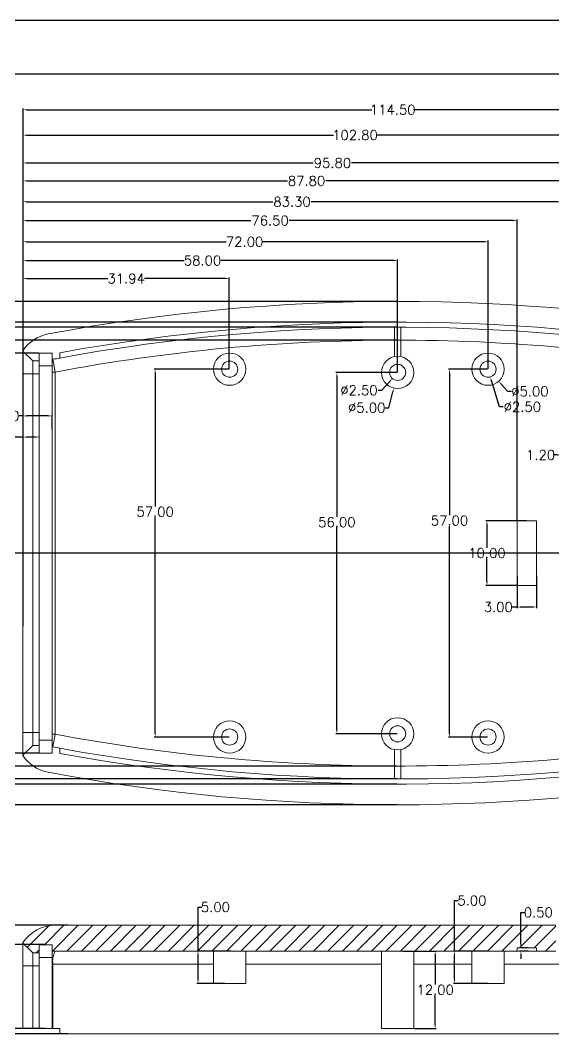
# Model space of a CAD drawing. Header units: inches. Extents: x 3379 to 5004, y 1126 to 1474.
# Drawn here: x 4250.6 to 4333.1, y 1317 to 1474 of the extents above; entities that cross this region are included whole.
import ezdxf

# ---------------------------------------------------------------- set-up
doc = ezdxf.new("R2010")
doc.units = ezdxf.units.IN
doc.header["$LTSCALE"] = 15
doc.styles.get("Standard").update_dxf_attribs({"font": 'txt', "bigfont": 'gbcbig.shx'})
doc.dimstyles.new('2', dxfattribs={"dimtxt": 1.5, "dimasz": 0.6, "dimexe": 0.18, "dimexo": 0.0625, "dimgap": 0.09, "dimtad": 0, "dimtih": 1, "dimtoh": 1, "dimzin": 0, "dimdsep": 46, "dimtxsty": 'Standard', "dimcen": 0, "dimadec": 0, "dimazin": 2, "dimtfac": 1, "dimtofl": 0, "dimtmove": 0, "dimatfit": 3, "dimfxl": 1, "dimtolj": 1, "dimtzin": 0, "dimarcsym": 0})

# ---------------------------------------------------------------- blocks, each defined once
blk = doc.blocks.new('*D331')
at = {"color": 0, "lineweight": -2}
for p, q in [((4282.91, 1419.95), (4271.26, 1419.95)), ((4271.44, 1419.35), (4271.44, 1398.7)), ((4271.44, 1363.55), (4271.44, 1397.02)), ((4282.91, 1362.95), (4271.26, 1362.95))]:
    blk.add_line(p, q, dxfattribs=at)
at = {"color": 0}
for points in [[(4271.34, 1419.35), (4271.54, 1419.35), (4271.44, 1419.95)], [(4271.34, 1363.55), (4271.54, 1363.55), (4271.44, 1362.95)]]:
    blk.add_solid(points, dxfattribs=at)
at = {"layer": 'Defpoints', "color": 0}
for p in [(4271.44, 1419.95), (4282.98, 1419.95), (4282.98, 1362.95)]:
    blk.add_point(p, dxfattribs=at)
at = {"color": 0, "insert": (4271.44, 1397.86), "char_height": 1.5, "attachment_point": 5}
blk.add_mtext('\\A1;57.00', dxfattribs=at)
blk = doc.blocks.new('*D332')
at = {"color": 0, "lineweight": -2}
for p, q in [((4308.91, 1419.45), (4299.4, 1419.45)), ((4299.58, 1418.85), (4299.58, 1397.08)), ((4299.58, 1364.05), (4299.58, 1395.4)), ((4308.91, 1363.45), (4299.4, 1363.45))]:
    blk.add_line(p, q, dxfattribs=at)
at = {"color": 0}
for points in [[(4299.48, 1418.85), (4299.68, 1418.85), (4299.58, 1419.45)], [(4299.48, 1364.05), (4299.68, 1364.05), (4299.58, 1363.45)]]:
    blk.add_solid(points, dxfattribs=at)
at = {"layer": 'Defpoints', "color": 0}
for p in [(4308.98, 1419.45), (4299.58, 1363.45), (4308.98, 1363.45)]:
    blk.add_point(p, dxfattribs=at)
at = {"color": 0, "insert": (4299.58, 1396.24), "char_height": 1.5, "attachment_point": 5}
blk.add_mtext('\\A1;56.00', dxfattribs=at)
blk = doc.blocks.new('*D333')
at = {"color": 0, "lineweight": -2}
for p, q in [((4322.91, 1419.95), (4316.83, 1419.95)), ((4317.01, 1419.35), (4317.01, 1397.33)), ((4317.01, 1363.55), (4317.01, 1395.65)), ((4322.91, 1362.95), (4316.83, 1362.95))]:
    blk.add_line(p, q, dxfattribs=at)
at = {"color": 0}
for points in [[(4316.91, 1419.35), (4317.11, 1419.35), (4317.01, 1419.95)], [(4316.91, 1363.55), (4317.11, 1363.55), (4317.01, 1362.95)]]:
    blk.add_solid(points, dxfattribs=at)
at = {"layer": 'Defpoints', "color": 0}
for p in [(4317.01, 1419.95), (4322.98, 1419.95), (4322.98, 1362.95)]:
    blk.add_point(p, dxfattribs=at)
at = {"color": 0, "insert": (4317.01, 1396.49), "char_height": 1.5, "attachment_point": 5}
blk.add_mtext('\\A1;57.00', dxfattribs=at)
blk = doc.blocks.new('*D334')
at = {"color": 0, "lineweight": -2}
for p, q in [((4307.63, 1413.99), (4308.24, 1416.44)), ((4307.03, 1413.99), (4307.63, 1413.99))]:
    blk.add_line(p, q, dxfattribs=at)
at = {"color": 0}
blk.add_solid([(4308.14, 1416.47), (4308.33, 1416.42), (4308.38, 1417.02)], dxfattribs=at)
at = {"layer": 'Defpoints', "color": 0}
for p in [(4309.57, 1421.88), (4308.38, 1417.02)]:
    blk.add_point(p, dxfattribs=at)
at = {"color": 0, "insert": (4304.19, 1413.99), "char_height": 1.5, "attachment_point": 5}
blk.add_mtext('\\A1;∅5.00', dxfattribs=at)
blk = doc.blocks.new('*D335')
at = {"color": 0, "lineweight": -2}
for p, q in [((4305.95, 1416.68), (4306.55, 1416.68)), ((4306.55, 1416.68), (4307.76, 1418.06))]:
    blk.add_line(p, q, dxfattribs=at)
at = {"color": 0}
blk.add_solid([(4307.68, 1418.12), (4307.84, 1417.99), (4308.15, 1418.51)], dxfattribs=at)
at = {"layer": 'Defpoints', "color": 0}
for p in [(4309.8, 1420.39), (4308.15, 1418.51)]:
    blk.add_point(p, dxfattribs=at)
at = {"color": 0, "insert": (4302.99, 1416.68), "char_height": 1.5, "attachment_point": 5}
blk.add_mtext('\\A1;∅2.50', dxfattribs=at)
blk = doc.blocks.new('*D336')
at = {"color": 0, "lineweight": -2}
for p, q in [((4326.02, 1416.52), (4325.03, 1417.63)), ((4326.62, 1416.52), (4326.02, 1416.52))]:
    blk.add_line(p, q, dxfattribs=at)
at = {"color": 0}
blk.add_solid([(4325.11, 1417.7), (4324.96, 1417.57), (4324.64, 1418.08)], dxfattribs=at)
at = {"layer": 'Defpoints', "color": 0}
for p in [(4321.32, 1421.82), (4324.64, 1418.08)]:
    blk.add_point(p, dxfattribs=at)
at = {"color": 0, "insert": (4329.46, 1416.52), "char_height": 1.5, "attachment_point": 5}
blk.add_mtext('\\A1;∅5.00', dxfattribs=at)
blk = doc.blocks.new('*D337')
at = {"color": 0, "lineweight": -2}
for p, q in [((4324.73, 1414.12), (4323.51, 1418.18)), ((4325.33, 1414.12), (4324.73, 1414.12))]:
    blk.add_line(p, q, dxfattribs=at)
at = {"color": 0}
blk.add_solid([(4323.6, 1418.21), (4323.41, 1418.15), (4323.34, 1418.75)], dxfattribs=at)
at = {"layer": 'Defpoints', "color": 0}
for p in [(4322.62, 1421.15), (4323.34, 1418.75)]:
    blk.add_point(p, dxfattribs=at)
at = {"color": 0, "insert": (4328.29, 1414.12), "char_height": 1.5, "attachment_point": 5}
blk.add_mtext('\\A1;∅2.50', dxfattribs=at)
blk = doc.blocks.new('*D338')
at = {"color": 0, "lineweight": -2}
for p, q in [((4308.91, 1430.45), (4201.23, 1430.45)), ((4201.41, 1429.85), (4201.41, 1392.29)), ((4201.41, 1353.05), (4201.41, 1390.61)), ((4308.91, 1352.45), (4201.23, 1352.45))]:
    blk.add_line(p, q, dxfattribs=at)
at = {"color": 0}
for points in [[(4201.31, 1429.85), (4201.51, 1429.85), (4201.41, 1430.45)], [(4201.31, 1353.05), (4201.51, 1353.05), (4201.41, 1352.45)]]:
    blk.add_solid(points, dxfattribs=at)
at = {"layer": 'Defpoints', "color": 0}
for p in [(4201.41, 1430.45), (4308.98, 1430.45), (4308.98, 1352.45)]:
    blk.add_point(p, dxfattribs=at)
at = {"color": 0, "insert": (4201.41, 1391.45), "char_height": 1.5, "attachment_point": 5}
blk.add_mtext('\\A1;78.00', dxfattribs=at)
blk = doc.blocks.new('*D339')
at = {"color": 0, "lineweight": -2}
for p, q in [((4308.91, 1427.25), (4208.9, 1427.25)), ((4209.08, 1426.65), (4209.08, 1385.39)), ((4209.08, 1356.25), (4209.08, 1383.71)), ((4308.91, 1355.65), (4208.9, 1355.65))]:
    blk.add_line(p, q, dxfattribs=at)
at = {"color": 0}
for points in [[(4208.98, 1426.65), (4209.18, 1426.65), (4209.08, 1427.25)], [(4208.98, 1356.25), (4209.18, 1356.25), (4209.08, 1355.65)]]:
    blk.add_solid(points, dxfattribs=at)
at = {"layer": 'Defpoints', "color": 0}
for p in [(4209.08, 1427.25), (4308.98, 1427.25), (4308.98, 1355.65)]:
    blk.add_point(p, dxfattribs=at)
at = {"color": 0, "insert": (4209.08, 1384.55), "char_height": 1.5, "attachment_point": 5}
blk.add_mtext('\\A1;71.60', dxfattribs=at)
blk = doc.blocks.new('*D340')
at = {"color": 0, "lineweight": -2}
for p, q in [((4308.91, 1426.45), (4217.06, 1426.45)), ((4217.24, 1425.85), (4217.24, 1392.29)), ((4217.24, 1357.05), (4217.24, 1390.61)), ((4308.91, 1356.45), (4217.06, 1356.45))]:
    blk.add_line(p, q, dxfattribs=at)
at = {"color": 0}
for points in [[(4217.14, 1425.85), (4217.34, 1425.85), (4217.24, 1426.45)], [(4217.14, 1357.05), (4217.34, 1357.05), (4217.24, 1356.45)]]:
    blk.add_solid(points, dxfattribs=at)
at = {"layer": 'Defpoints', "color": 0}
for p in [(4308.98, 1426.45), (4217.24, 1356.45), (4308.98, 1356.45)]:
    blk.add_point(p, dxfattribs=at)
at = {"color": 0, "insert": (4217.24, 1391.45), "char_height": 1.5, "attachment_point": 5}
blk.add_mtext('\\A1;69.99', dxfattribs=at)
blk = doc.blocks.new('*D341')
at = {"color": 0, "lineweight": -2}
for p, q in [((4308.91, 1424.45), (4223.72, 1424.45)), ((4223.9, 1423.85), (4223.9, 1387.65)), ((4223.9, 1359.05), (4223.9, 1385.97)), ((4308.91, 1358.45), (4223.72, 1358.45))]:
    blk.add_line(p, q, dxfattribs=at)
at = {"color": 0}
for points in [[(4223.8, 1423.85), (4224, 1423.85), (4223.9, 1424.45)], [(4223.8, 1359.05), (4224, 1359.05), (4223.9, 1358.45)]]:
    blk.add_solid(points, dxfattribs=at)
at = {"layer": 'Defpoints', "color": 0}
for p in [(4223.9, 1424.45), (4308.98, 1424.45), (4308.98, 1358.45)]:
    blk.add_point(p, dxfattribs=at)
at = {"color": 0, "insert": (4223.9, 1386.81), "char_height": 1.5, "attachment_point": 5}
blk.add_mtext('\\A1;66.00', dxfattribs=at)
blk = doc.blocks.new('*D342')
at = {"color": 0, "lineweight": -2}
for p, q in [((4253.41, 1422.45), (4230.1, 1422.45)), ((4230.28, 1421.85), (4230.28, 1392.29)), ((4230.28, 1361.05), (4230.28, 1390.61)), ((4253.41, 1360.45), (4230.1, 1360.45))]:
    blk.add_line(p, q, dxfattribs=at)
at = {"color": 0}
for points in [[(4230.18, 1421.85), (4230.38, 1421.85), (4230.28, 1422.45)], [(4230.18, 1361.05), (4230.38, 1361.05), (4230.28, 1360.45)]]:
    blk.add_solid(points, dxfattribs=at)
at = {"layer": 'Defpoints', "color": 0}
for p in [(4230.28, 1422.45), (4253.48, 1422.45), (4253.48, 1360.45)]:
    blk.add_point(p, dxfattribs=at)
at = {"color": 0, "insert": (4230.28, 1391.45), "char_height": 1.5, "attachment_point": 5}
blk.add_mtext('\\A1;61.99', dxfattribs=at)
blk = doc.blocks.new('*D348')
at = {"color": 0, "lineweight": -2}
for p, q in [((4250.98, 1414.72), (4250.98, 1434.18)), ((4251.58, 1434), (4264.11, 1434)), ((4282.31, 1434), (4269.79, 1434)), ((4282.91, 1420.01), (4282.91, 1434.18))]:
    blk.add_line(p, q, dxfattribs=at)
at = {"color": 0}
for points in [[(4251.58, 1434.1), (4251.58, 1433.9), (4250.98, 1434)], [(4282.31, 1434.1), (4282.31, 1433.9), (4282.91, 1434)]]:
    blk.add_solid(points, dxfattribs=at)
at = {"layer": 'Defpoints', "color": 0}
for p in [(4282.91, 1434), (4282.91, 1419.95), (4250.98, 1414.65)]:
    blk.add_point(p, dxfattribs=at)
at = {"color": 0, "insert": (4266.95, 1434), "char_height": 1.5, "attachment_point": 5}
blk.add_mtext('\\A1;31.94', dxfattribs=at)
blk = doc.blocks.new('*D349')
at = {"color": 0, "lineweight": -2}
for p, q in [((4250.98, 1409.43), (4248.6, 1409.43)), ((4250.98, 1409.49), (4250.98, 1409.61)), ((4252.88, 1409.43), (4251.58, 1409.43)), ((4253.48, 1409.49), (4253.48, 1409.61))]:
    blk.add_line(p, q, dxfattribs=at)
at = {"color": 0}
for points in [[(4251.58, 1409.53), (4251.58, 1409.33), (4250.98, 1409.43)], [(4252.88, 1409.53), (4252.88, 1409.33), (4253.48, 1409.43)]]:
    blk.add_solid(points, dxfattribs=at)
at = {"layer": 'Defpoints', "color": 0}
for p in [(4250.98, 1409.43), (4253.48, 1409.43), (4253.48, 1409.43)]:
    blk.add_point(p, dxfattribs=at)
at = {"color": 0, "insert": (4246.38, 1409.43), "char_height": 1.5, "attachment_point": 5}
blk.add_mtext('\\A1;2.50', dxfattribs=at)
blk = doc.blocks.new('*D350')
at = {"color": 0, "lineweight": -2}
for p, q in [((4250.98, 1412.71), (4250.38, 1412.71)), ((4250.98, 1411.45), (4250.98, 1412.89)), ((4254.88, 1412.71), (4251.58, 1412.71)), ((4255.48, 1410.67), (4255.48, 1412.89))]:
    blk.add_line(p, q, dxfattribs=at)
at = {"color": 0}
for points in [[(4251.58, 1412.81), (4251.58, 1412.61), (4250.98, 1412.71)], [(4254.88, 1412.81), (4254.88, 1412.61), (4255.48, 1412.71)]]:
    blk.add_solid(points, dxfattribs=at)
at = {"layer": 'Defpoints', "color": 0}
for p in [(4250.98, 1412.71), (4250.98, 1411.39), (4255.48, 1410.61)]:
    blk.add_point(p, dxfattribs=at)
at = {"color": 0, "insert": (4248.16, 1412.71), "char_height": 1.5, "attachment_point": 5}
blk.add_mtext('\\A1;4.50', dxfattribs=at)
blk = doc.blocks.new('*D351')
at = {"color": 0, "lineweight": -2}
for p, q in [((4250.98, 1414.78), (4250.98, 1436.97)), ((4308.98, 1419.51), (4308.98, 1436.97)), ((4251.58, 1436.79), (4275.93, 1436.79)), ((4308.38, 1436.79), (4281.61, 1436.79))]:
    blk.add_line(p, q, dxfattribs=at)
at = {"color": 0}
for points in [[(4251.58, 1436.89), (4251.58, 1436.69), (4250.98, 1436.79)], [(4308.38, 1436.89), (4308.38, 1436.69), (4308.98, 1436.79)]]:
    blk.add_solid(points, dxfattribs=at)
at = {"layer": 'Defpoints', "color": 0}
for p in [(4308.98, 1436.79), (4308.98, 1419.45), (4250.98, 1414.72)]:
    blk.add_point(p, dxfattribs=at)
at = {"color": 0, "insert": (4278.77, 1436.79), "char_height": 1.5, "attachment_point": 5}
blk.add_mtext('\\A1;58.00', dxfattribs=at)
blk = doc.blocks.new('*D352')
at = {"color": 0, "lineweight": -2}
for p, q in [((4250.98, 1402.12), (4250.98, 1439.88)), ((4251.58, 1439.7), (4282.45, 1439.7)), ((4322.38, 1439.7), (4288.13, 1439.7)), ((4322.98, 1420.01), (4322.98, 1439.88))]:
    blk.add_line(p, q, dxfattribs=at)
at = {"color": 0}
for points in [[(4251.58, 1439.8), (4251.58, 1439.6), (4250.98, 1439.7)], [(4322.38, 1439.8), (4322.38, 1439.6), (4322.98, 1439.7)]]:
    blk.add_solid(points, dxfattribs=at)
at = {"layer": 'Defpoints', "color": 0}
for p in [(4250.98, 1439.7), (4322.98, 1419.95), (4250.98, 1402.06)]:
    blk.add_point(p, dxfattribs=at)
at = {"color": 0, "insert": (4285.29, 1439.7), "char_height": 1.5, "attachment_point": 5}
blk.add_mtext('\\A1;72.00', dxfattribs=at)
blk = doc.blocks.new('*D353')
at = {"color": 0, "lineweight": -2}
for p, q in [((4250.98, 1396.41), (4250.98, 1446.08)), ((4251.58, 1445.9), (4289.66, 1445.9)), ((4333.68, 1445.9), (4295.59, 1445.9)), ((4334.28, 1404.96), (4334.28, 1446.08))]:
    blk.add_line(p, q, dxfattribs=at)
at = {"color": 0}
for points in [[(4251.58, 1446), (4251.58, 1445.8), (4250.98, 1445.9)], [(4333.68, 1446), (4333.68, 1445.8), (4334.28, 1445.9)]]:
    blk.add_solid(points, dxfattribs=at)
at = {"layer": 'Defpoints', "color": 0}
for p in [(4334.28, 1445.9), (4334.28, 1404.9), (4250.98, 1396.35)]:
    blk.add_point(p, dxfattribs=at)
at = {"color": 0, "insert": (4292.63, 1445.9), "char_height": 1.5, "attachment_point": 5}
blk.add_mtext('\\A1;83.30', dxfattribs=at)
blk = doc.blocks.new('*D355')
at = {"color": 0, "lineweight": -2}
for p, q in [((4333.68, 1406.66), (4333.08, 1406.66)), ((4334.28, 1406.72), (4334.28, 1406.84)), ((4335.48, 1406.72), (4335.48, 1406.84)), ((4336.08, 1406.66), (4336.68, 1406.66))]:
    blk.add_line(p, q, dxfattribs=at)
at = {"color": 0}
for points in [[(4333.68, 1406.76), (4333.68, 1406.56), (4334.28, 1406.66)], [(4336.08, 1406.76), (4336.08, 1406.56), (4335.48, 1406.66)]]:
    blk.add_solid(points, dxfattribs=at)
at = {"layer": 'Defpoints', "color": 0}
for p in [(4334.28, 1406.66), (4334.28, 1406.66), (4335.48, 1406.66)]:
    blk.add_point(p, dxfattribs=at)
at = {"color": 0, "insert": (4331.11, 1406.66), "char_height": 1.5, "attachment_point": 5}
blk.add_mtext('\\A1;1.20', dxfattribs=at)
blk = doc.blocks.new('*D356')
at = {"color": 0, "lineweight": -2}
for p, q in [((4250.98, 1380.14), (4250.98, 1443.16)), ((4251.58, 1442.98), (4286.26, 1442.98)), ((4326.88, 1442.98), (4292.19, 1442.98)), ((4327.48, 1396.51), (4327.48, 1443.16))]:
    blk.add_line(p, q, dxfattribs=at)
at = {"color": 0}
for points in [[(4251.58, 1443.08), (4251.58, 1442.88), (4250.98, 1442.98)], [(4326.88, 1443.08), (4326.88, 1442.88), (4327.48, 1442.98)]]:
    blk.add_solid(points, dxfattribs=at)
at = {"layer": 'Defpoints', "color": 0}
for p in [(4250.98, 1442.98), (4327.48, 1396.45), (4250.98, 1380.07)]:
    blk.add_point(p, dxfattribs=at)
at = {"color": 0, "insert": (4289.23, 1442.98), "char_height": 1.5, "attachment_point": 5}
blk.add_mtext('\\A1;76.50', dxfattribs=at)
blk = doc.blocks.new('*D357')
at = {"color": 0, "lineweight": -2}
for p, q in [((4250.98, 1402.18), (4250.98, 1449.31)), ((4251.58, 1449.13), (4291.91, 1449.13)), ((4338.18, 1449.13), (4297.84, 1449.13)), ((4338.78, 1419.76), (4338.78, 1449.31))]:
    blk.add_line(p, q, dxfattribs=at)
at = {"color": 0}
for points in [[(4251.58, 1449.23), (4251.58, 1449.03), (4250.98, 1449.13)], [(4338.18, 1449.23), (4338.18, 1449.03), (4338.78, 1449.13)]]:
    blk.add_solid(points, dxfattribs=at)
at = {"layer": 'Defpoints', "color": 0}
for p in [(4250.98, 1449.13), (4338.78, 1419.7), (4250.98, 1402.12)]:
    blk.add_point(p, dxfattribs=at)
at = {"color": 0, "insert": (4294.88, 1449.13), "char_height": 1.5, "attachment_point": 5}
blk.add_mtext('\\A1;87.80', dxfattribs=at)
blk = doc.blocks.new('*D358')
at = {"color": 0, "lineweight": -2}
for p, q in [((4250.98, 1402.12), (4250.98, 1452.09)), ((4251.58, 1451.91), (4295.91, 1451.91)), ((4346.18, 1451.91), (4301.84, 1451.91)), ((4346.78, 1419.76), (4346.78, 1452.09))]:
    blk.add_line(p, q, dxfattribs=at)
at = {"color": 0}
for points in [[(4251.58, 1452.01), (4251.58, 1451.81), (4250.98, 1451.91)], [(4346.18, 1452.01), (4346.18, 1451.81), (4346.78, 1451.91)]]:
    blk.add_solid(points, dxfattribs=at)
at = {"layer": 'Defpoints', "color": 0}
for p in [(4250.98, 1451.91), (4346.78, 1419.7), (4250.98, 1402.06)]:
    blk.add_point(p, dxfattribs=at)
at = {"color": 0, "insert": (4298.88, 1451.91), "char_height": 1.5, "attachment_point": 5}
blk.add_mtext('\\A1;95.80', dxfattribs=at)
blk = doc.blocks.new('*D359')
at = {"color": 0, "lineweight": -2}
for p, q in [((4250.98, 1414.84), (4250.98, 1456.4)), ((4251.58, 1456.22), (4299.04, 1456.22)), ((4353.18, 1456.22), (4305.72, 1456.22)), ((4353.78, 1419.64), (4353.78, 1456.4))]:
    blk.add_line(p, q, dxfattribs=at)
at = {"color": 0}
for points in [[(4251.58, 1456.32), (4251.58, 1456.12), (4250.98, 1456.22)], [(4353.18, 1456.32), (4353.18, 1456.12), (4353.78, 1456.22)]]:
    blk.add_solid(points, dxfattribs=at)
at = {"layer": 'Defpoints', "color": 0}
for p in [(4250.98, 1456.22), (4353.78, 1419.58), (4250.98, 1414.78)]:
    blk.add_point(p, dxfattribs=at)
at = {"color": 0, "insert": (4302.38, 1456.22), "char_height": 1.5, "attachment_point": 5}
blk.add_mtext('\\A1;102.80', dxfattribs=at)
blk = doc.blocks.new('*D360')
at = {"color": 0, "lineweight": -2}
for p, q in [((4250.98, 1403.32), (4250.98, 1460.33)), ((4251.58, 1460.15), (4305.01, 1460.15)), ((4364.88, 1460.15), (4311.44, 1460.15)), ((4365.48, 1408.04), (4365.48, 1460.33))]:
    blk.add_line(p, q, dxfattribs=at)
at = {"color": 0}
for points in [[(4251.58, 1460.25), (4251.58, 1460.05), (4250.98, 1460.15)], [(4364.88, 1460.25), (4364.88, 1460.05), (4365.48, 1460.15)]]:
    blk.add_solid(points, dxfattribs=at)
at = {"layer": 'Defpoints', "color": 0}
for p in [(4250.98, 1460.15), (4365.48, 1407.97), (4250.98, 1403.26)]:
    blk.add_point(p, dxfattribs=at)
at = {"color": 0, "insert": (4308.23, 1460.15), "char_height": 1.5, "attachment_point": 5}
blk.add_mtext('\\A1;114.50', dxfattribs=at)
blk = doc.blocks.new('*D363')
at = {"color": 0, "lineweight": -2}
for p, q in [((4328.91, 1396.45), (4322.63, 1396.45)), ((4322.81, 1395.85), (4322.81, 1392.29)), ((4322.81, 1387.05), (4322.81, 1390.61)), ((4327.41, 1386.45), (4322.63, 1386.45))]:
    blk.add_line(p, q, dxfattribs=at)
at = {"color": 0}
for points in [[(4322.71, 1395.85), (4322.91, 1395.85), (4322.81, 1396.45)], [(4322.71, 1387.05), (4322.91, 1387.05), (4322.81, 1386.45)]]:
    blk.add_solid(points, dxfattribs=at)
at = {"layer": 'Defpoints', "color": 0}
for p in [(4322.81, 1396.45), (4328.98, 1396.45), (4327.48, 1386.45)]:
    blk.add_point(p, dxfattribs=at)
at = {"color": 0, "insert": (4322.81, 1391.45), "char_height": 1.5, "attachment_point": 5}
blk.add_mtext('\\A1;10.00', dxfattribs=at)
blk = doc.blocks.new('*D364')
at = {"color": 0, "lineweight": -2}
for p, q in [((4327.48, 1387.92), (4327.48, 1382.92)), ((4330.48, 1387.92), (4330.48, 1382.92)), ((4327.48, 1383.1), (4326.66, 1383.1)), ((4329.88, 1383.1), (4328.08, 1383.1))]:
    blk.add_line(p, q, dxfattribs=at)
at = {"color": 0}
for points in [[(4328.08, 1383.2), (4328.08, 1383), (4327.48, 1383.1)], [(4329.88, 1383.2), (4329.88, 1383), (4330.48, 1383.1)]]:
    blk.add_solid(points, dxfattribs=at)
at = {"layer": 'Defpoints', "color": 0}
for p in [(4327.48, 1387.98), (4330.48, 1387.98), (4330.48, 1383.1)]:
    blk.add_point(p, dxfattribs=at)
at = {"color": 0, "insert": (4324.57, 1383.1), "char_height": 1.5, "attachment_point": 5}
blk.add_mtext('\\A1;3.00', dxfattribs=at)
blk = doc.blocks.new('*D365')
at = {"color": 0, "lineweight": -2}
for p, q in [((4328.07, 1330.88), (4328.07, 1335.78)), ((4328.07, 1335.78), (4328.67, 1335.78)), ((4329.18, 1330.28), (4327.89, 1330.28)), ((4329.18, 1329.78), (4327.89, 1329.78)), ((4328.07, 1329.18), (4328.07, 1328.58))]:
    blk.add_line(p, q, dxfattribs=at)
at = {"color": 0}
for points in [[(4327.97, 1330.88), (4328.17, 1330.88), (4328.07, 1330.28)], [(4327.97, 1329.18), (4328.17, 1329.18), (4328.07, 1329.78)]]:
    blk.add_solid(points, dxfattribs=at)
at = {"layer": 'Defpoints', "color": 0}
for p in [(4328.07, 1330.28), (4329.24, 1330.28), (4329.24, 1329.78)]:
    blk.add_point(p, dxfattribs=at)
at = {"color": 0, "insert": (4330.76, 1335.78), "char_height": 1.5, "attachment_point": 5}
blk.add_mtext('\\A1;0.50', dxfattribs=at)
blk = doc.blocks.new('*D366')
at = {"color": 0, "lineweight": -2}
for p, q in [((4317.79, 1329.78), (4317.79, 1337.62)), ((4317.79, 1337.62), (4318.39, 1337.62)), ((4322.91, 1329.78), (4317.61, 1329.78)), ((4317.79, 1325.38), (4317.79, 1329.18)), ((4322.91, 1324.78), (4317.61, 1324.78))]:
    blk.add_line(p, q, dxfattribs=at)
at = {"color": 0}
for points in [[(4317.69, 1329.18), (4317.89, 1329.18), (4317.79, 1329.78)], [(4317.69, 1325.38), (4317.89, 1325.38), (4317.79, 1324.78)]]:
    blk.add_solid(points, dxfattribs=at)
at = {"layer": 'Defpoints', "color": 0}
for p in [(4317.79, 1329.78), (4322.98, 1329.78), (4322.98, 1324.78)]:
    blk.add_point(p, dxfattribs=at)
at = {"color": 0, "insert": (4320.48, 1337.62), "char_height": 1.5, "attachment_point": 5}
blk.add_mtext('\\A1;5.00', dxfattribs=at)
blk = doc.blocks.new('*D367')
at = {"color": 0, "lineweight": -2}
for p, q in [((4309.89, 1329.78), (4314.97, 1329.78)), ((4314.79, 1329.18), (4314.79, 1324.62)), ((4314.79, 1318.38), (4314.79, 1322.94)), ((4311.54, 1317.78), (4314.97, 1317.78))]:
    blk.add_line(p, q, dxfattribs=at)
at = {"color": 0}
for points in [[(4314.69, 1329.18), (4314.89, 1329.18), (4314.79, 1329.78)], [(4314.69, 1318.38), (4314.89, 1318.38), (4314.79, 1317.78)]]:
    blk.add_solid(points, dxfattribs=at)
at = {"layer": 'Defpoints', "color": 0}
for p in [(4309.83, 1329.78), (4314.79, 1329.78), (4311.48, 1317.78)]:
    blk.add_point(p, dxfattribs=at)
at = {"color": 0, "insert": (4314.79, 1323.78), "char_height": 1.5, "attachment_point": 5}
blk.add_mtext('\\A1;12.00', dxfattribs=at)
blk = doc.blocks.new('*D371')
at = {"color": 0, "lineweight": -2}
for p, q in [((4254.41, 1330.78), (4244.32, 1330.78)), ((4244.5, 1330.18), (4244.5, 1325.12)), ((4244.5, 1318.38), (4244.5, 1323.44)), ((4254.41, 1317.78), (4244.32, 1317.78))]:
    blk.add_line(p, q, dxfattribs=at)
at = {"color": 0}
for points in [[(4244.4, 1330.18), (4244.6, 1330.18), (4244.5, 1330.78)], [(4244.4, 1318.38), (4244.6, 1318.38), (4244.5, 1317.78)]]:
    blk.add_solid(points, dxfattribs=at)
at = {"layer": 'Defpoints', "color": 0}
for p in [(4244.5, 1330.78), (4254.48, 1330.78), (4254.48, 1317.78)]:
    blk.add_point(p, dxfattribs=at)
at = {"color": 0, "insert": (4244.5, 1324.28), "char_height": 1.5, "attachment_point": 5}
blk.add_mtext('\\A1;13.00', dxfattribs=at)
blk = doc.blocks.new('*D372')
at = {"color": 0, "lineweight": -2}
for p, q in [((4257.99, 1333.78), (4237.26, 1333.78)), ((4237.44, 1333.18), (4237.44, 1326.22)), ((4237.44, 1317.58), (4237.44, 1324.54)), ((4257.99, 1316.98), (4237.26, 1316.98))]:
    blk.add_line(p, q, dxfattribs=at)
at = {"color": 0}
for points in [[(4237.34, 1333.18), (4237.54, 1333.18), (4237.44, 1333.78)], [(4237.34, 1317.58), (4237.54, 1317.58), (4237.44, 1316.98)]]:
    blk.add_solid(points, dxfattribs=at)
at = {"layer": 'Defpoints', "color": 0}
for p in [(4237.44, 1333.78), (4258.05, 1333.78), (4258.05, 1316.98)]:
    blk.add_point(p, dxfattribs=at)
at = {"color": 0, "insert": (4237.44, 1325.38), "char_height": 1.5, "attachment_point": 5}
blk.add_mtext('\\A1;16.80', dxfattribs=at)
blk = doc.blocks.new('*D373')
at = {"color": 0, "lineweight": -2}
for p, q in [((4247.3, 1334.38), (4247.3, 1334.98)), ((4251.47, 1333.78), (4247.12, 1333.78)), ((4254.35, 1330.78), (4247.12, 1330.78)), ((4247.3, 1330.18), (4247.3, 1329.58))]:
    blk.add_line(p, q, dxfattribs=at)
at = {"color": 0}
for points in [[(4247.2, 1334.38), (4247.4, 1334.38), (4247.3, 1333.78)], [(4247.2, 1330.18), (4247.4, 1330.18), (4247.3, 1330.78)]]:
    blk.add_solid(points, dxfattribs=at)
at = {"layer": 'Defpoints', "color": 0}
for p in [(4247.3, 1333.78), (4251.54, 1333.78), (4254.41, 1330.78)]:
    blk.add_point(p, dxfattribs=at)
at = {"color": 0, "insert": (4247.3, 1332.28), "char_height": 1.5, "attachment_point": 5}
blk.add_mtext('\\A1;3.00', dxfattribs=at)
blk = doc.blocks.new('*D375')
at = {"color": 0, "lineweight": -2}
for p, q in [((4278.08, 1329.78), (4278.08, 1336.6)), ((4278.08, 1336.6), (4278.68, 1336.6)), ((4283.14, 1329.78), (4277.9, 1329.78)), ((4278.08, 1325.38), (4278.08, 1329.18)), ((4282.22, 1324.78), (4277.9, 1324.78))]:
    blk.add_line(p, q, dxfattribs=at)
at = {"color": 0}
for points in [[(4277.98, 1329.18), (4278.18, 1329.18), (4278.08, 1329.78)], [(4277.98, 1325.38), (4278.18, 1325.38), (4278.08, 1324.78)]]:
    blk.add_solid(points, dxfattribs=at)
at = {"layer": 'Defpoints', "color": 0}
for p in [(4278.08, 1329.78), (4283.2, 1329.78), (4282.29, 1324.78)]:
    blk.add_point(p, dxfattribs=at)
at = {"color": 0, "insert": (4280.77, 1336.6), "char_height": 1.5, "attachment_point": 5}
blk.add_mtext('\\A1;5.00', dxfattribs=at)

msp = doc.modelspace()

# ---------------------------------------------------------------- hatches: boundary and pattern name
at = {"linetype": 'Continuous', "lineweight": 0}
h = msp.add_hatch(dxfattribs=at)
h.set_pattern_fill('ANSI31', color=4, scale=0.5, style=0)
h.set_pattern_definition([(45, (0, -11.662), (-1.122532, 1.122532), [])])
edge = h.paths.add_edge_path(flags=0)
edge.add_line((4250.977, 1331.093), (4250.977, 1331.008))
edge.add_line((4250.977, 1331.008), (4252.477, 1329.508))
edge.add_line((4252.477, 1329.508), (4253.477, 1329.508))
edge.add_line((4253.477, 1329.508), (4253.477, 1330.776))
edge.add_line((4253.477, 1330.776), (4255.477, 1330.776))
edge.add_line((4255.477, 1330.776), (4255.477, 1329.713))
edge.add_arc((4255.977, 1327.776), 2, 90, 104.47751, ccw=False)
edge.add_line((4255.977, 1329.776), (4327.477, 1329.776))
edge.add_line((4327.477, 1329.776), (4327.477, 1330.276))
edge.add_line((4327.477, 1330.276), (4330.477, 1330.276))
edge.add_line((4330.477, 1330.276), (4330.477, 1329.776))
edge.add_line((4330.477, 1329.776), (4333.477, 1329.776))
edge.add_line((4333.477, 1329.776), (4333.477, 1333.776))
edge.add_line((4333.477, 1333.776), (4255.977, 1333.776))
edge.add_arc((4255.977, 1327.776), 6, 90, 146.44269)

# ---------------------------------------------------------------- linework, layer by layer
for p, q in [((3928.649, 1474.021), (4421.336, 1474.021)), ((3941.398, 1465.727), (4413.042, 1465.727))]:
    msp.add_line(p, q)
at = {"color": 7, "linetype": 'Continuous', "lineweight": 15}
for p, q in [((4309.477, 1426.445), (4308.477, 1426.445)), ((4308.477, 1426.445), (4308.477, 1421.902)), ((4309.477, 1421.902), (4309.477, 1426.445)), ((4250.977, 1422.749), (4250.977, 1422.834)), ((4250.977, 1422.749), (4252.477, 1421.249)), ((4250.977, 1419.249), (4250.977, 1422.749)), ((4255.477, 1422.449), (4253.477, 1422.449)), ((4253.477, 1422.449), (4253.477, 1421.249)), ((4255.477, 1421.454), (4255.477, 1422.449)), ((4255.477, 1421.454), (4255.477, 1419.517)), ((4255.607, 1421.483), (4255.977, 1419.517)), ((4256.677, 1422.495), (4256.677, 1421.682)), ((4252.477, 1421.249), (4253.477, 1421.249)), ((4252.477, 1421.249), (4252.477, 1419.249)), ((4253.477, 1419.249), (4253.477, 1421.249)), ((4255.477, 1420.449), (4253.477, 1420.449)), ((4250.977, 1419.249), (4252.477, 1419.249)), ((4250.977, 1363.655), (4250.977, 1419.249)), ((4253.477, 1419.249), (4252.477, 1419.249)), ((4252.477, 1419.249), (4252.477, 1363.655)), ((4253.477, 1363.655), (4253.477, 1419.249)), ((4255.977, 1419.517), (4255.477, 1419.517)), ((4255.477, 1419.517), (4255.477, 1363.387)), ((4255.977, 1363.387), (4255.977, 1419.517)), ((4327.477, 1396.452), (4327.477, 1386.452)), ((4330.477, 1396.452), (4327.477, 1396.452)), ((4330.477, 1386.452), (4330.477, 1396.452)), ((4327.477, 1386.452), (4330.477, 1386.452)), ((4250.977, 1363.655), (4252.477, 1363.655)), ((4250.977, 1360.155), (4250.977, 1363.655)), ((4252.477, 1363.655), (4252.477, 1361.655)), ((4252.477, 1363.655), (4253.477, 1363.655)), ((4253.477, 1361.655), (4253.477, 1363.655)), ((4255.477, 1363.387), (4255.977, 1363.387)), ((4255.477, 1363.387), (4255.477, 1361.45)), ((4255.607, 1361.421), (4255.977, 1363.387)), ((4252.477, 1361.655), (4250.977, 1360.155)), ((4252.477, 1361.655), (4253.477, 1361.655)), ((4253.477, 1362.455), (4255.477, 1362.455)), ((4253.477, 1361.655), (4253.477, 1360.455)), ((4250.977, 1360.07), (4250.977, 1360.155)), ((4253.477, 1360.455), (4255.477, 1360.455)), ((4255.477, 1360.455), (4255.477, 1361.45)), ((4256.677, 1361.222), (4256.677, 1360.409)), ((4308.477, 1356.459), (4308.477, 1361.003)), ((4309.477, 1361.003), (4309.477, 1356.459)), ((4309.477, 1356.459), (4308.477, 1356.459)), ((4255.977, 1333.776), (4333.477, 1333.776)), ((4250.977, 1331.008), (4250.977, 1331.093)), ((4250.977, 1331.008), (4252.477, 1329.508)), ((4250.977, 1327.508), (4250.977, 1331.008)), ((4253.477, 1330.776), (4255.477, 1330.776)), ((4253.477, 1330.776), (4253.477, 1329.508)), ((4255.477, 1329.713), (4255.477, 1330.776)), ((4330.477, 1330.276), (4327.477, 1330.276)), ((4327.477, 1330.276), (4327.477, 1329.776)), ((4330.477, 1329.776), (4330.477, 1330.276)), ((4253.477, 1329.508), (4252.477, 1329.508)), ((4252.477, 1329.508), (4252.477, 1327.508)), ((4253.477, 1327.508), (4253.477, 1329.508)), ((4255.477, 1328.776), (4253.477, 1328.776)), ((4255.477, 1329.713), (4255.477, 1327.776)), ((4255.977, 1329.776), (4327.477, 1329.776)), ((4280.477, 1329.776), (4280.477, 1324.776)), ((4285.477, 1324.776), (4285.477, 1329.776)), ((4306.477, 1329.776), (4306.477, 1317.776)), ((4311.477, 1317.776), (4311.477, 1329.776)), ((4320.477, 1329.776), (4320.477, 1324.776)), ((4325.477, 1324.776), (4325.477, 1329.776)), ((4327.477, 1329.776), (4330.477, 1329.776)), ((4330.477, 1329.776), (4333.477, 1329.776)), ((4250.977, 1327.508), (4252.477, 1327.508)), ((4250.977, 1317.776), (4250.977, 1327.508)), ((4253.477, 1327.508), (4252.477, 1327.508)), ((4252.477, 1327.508), (4252.477, 1317.776)), ((4253.477, 1317.776), (4253.477, 1327.508)), ((4255.607, 1327.776), (4255.477, 1327.776)), ((4255.477, 1327.776), (4255.477, 1317.776)), ((4255.607, 1317.776), (4255.607, 1327.776)), ((4285.477, 1324.776), (4280.477, 1324.776)), ((4325.477, 1324.776), (4320.477, 1324.776)), ((4252.477, 1317.776), (4250.977, 1317.776)), ((4252.477, 1317.776), (4253.477, 1317.776)), ((4253.477, 1317.776), (4255.477, 1317.776)), ((4255.477, 1317.776), (4255.607, 1317.776)), ((4255.607, 1317.776), (4256.677, 1317.776)), ((4256.677, 1316.976), (4256.677, 1317.776)), ((4311.477, 1317.776), (4306.477, 1317.776)), ((4334.277, 1316.976), (4256.677, 1316.976))]:
    msp.add_line(p, q, dxfattribs=at)
at = {"color": 1}
msp.add_line((4382.017, 1391.452), (4236.937, 1391.452), dxfattribs=at)
at = {"color": 8, "linetype": 'Continuous', "lineweight": 15}
for p, q in [((4280.477, 1327.776), (4255.607, 1327.776)), ((4306.477, 1327.776), (4285.477, 1327.776)), ((4320.477, 1327.776), (4311.477, 1327.776)), ((4334.277, 1327.776), (4325.477, 1327.776))]:
    msp.add_line(p, q, dxfattribs=at)
at = {"color": 7, "linetype": 'Continuous', "lineweight": 15}
for centre, radius in [((4282.977, 1419.952), 2.5), ((4308.977, 1419.452), 2.5), ((4322.977, 1419.952), 2.5), ((4282.977, 1419.952), 1.25), ((4308.977, 1419.452), 1.25), ((4322.977, 1419.952), 1.25), ((4282.977, 1362.952), 2.5), ((4308.977, 1363.452), 2.5), ((4322.977, 1362.952), 2.5), ((4282.977, 1362.952), 1.25), ((4308.977, 1363.452), 1.25), ((4322.977, 1362.952), 1.25)]:
    msp.add_circle(centre, radius, dxfattribs=at)
for centre, radius, start, end in [((4308.977, 1137.369), 293.083, 79.36129, 100.63871), ((4308.977, 1137.369), 289.883, 79.05653, 100.39407), ((4308.977, 1137.369), 289.083, 79.05653, 100.42316), ((4255.977, 1419.517), 6, 100.63871, 146.44269), ((4308.977, 1137.369), 287.083, 90.09979, 100.63871), ((4308.977, 1137.369), 287.083, 79.56287, 90.09979), ((4255.977, 1419.517), 2, 100.63871, 104.47751), ((4308.977, 1137.369), 289.083, 100.42316, 100.63871), ((4308.977, 1645.535), 287.083, 259.36129, 269.90021), ((4308.977, 1645.535), 287.083, 269.90021, 280.43713), ((4308.977, 1645.535), 289.083, 259.57684, 280.94347), ((4255.977, 1363.387), 6, 213.55731, 259.36129), ((4255.977, 1363.387), 2, 255.52249, 259.36129), ((4308.977, 1645.535), 289.083, 259.36129, 259.57684), ((4308.977, 1645.535), 289.883, 259.60593, 280.94347), ((4308.977, 1645.535), 293.083, 259.36129, 280.63871), ((4255.977, 1327.776), 6, 90, 146.44269), ((4255.977, 1327.776), 2, 90, 104.47751), ((4258.593, 1328.259), 3.024, 149.89042, 189.18976)]:
    msp.add_arc(centre, radius, start, end, dxfattribs=at)

# ---------------------------------------------------------------- dimensions: what is measured, and where the dimension line sits
for base, p1, p2, picture, middle in [((4250.977, 1460.154), (4365.477, 1407.973), (4250.977, 1403.262), '*D360', (4308.227, 1460.154)), ((4250.977, 1456.221), (4353.777, 1419.578), (4250.977, 1414.779), '*D359', (4302.377, 1456.221)), ((4334.277, 1406.661), (4335.477, 1406.661), (4334.277, 1406.661), '*D355', (4331.112, 1406.661))]:
    dim = msp.add_linear_dim(base=base, p1=p1, p2=p2, dimstyle='2')
    dim.commit()
    dim.dimension.update_dxf_attribs({"geometry": picture, "text_midpoint": middle})
for base, p1, p2, picture, middle in [((4250.977, 1451.909), (4346.777, 1419.702), (4250.977, 1402.058), '*D358', (4298.877, 1451.909)), ((4250.977, 1449.133), (4338.777, 1419.702), (4250.977, 1402.121), '*D357', (4294.877, 1449.133)), ((4334.277, 1445.902), (4250.977, 1396.347), (4334.277, 1404.9), '*D353', (4292.627, 1445.902)), ((4250.977, 1442.983), (4327.477, 1396.452), (4250.977, 1380.073), '*D356', (4289.227, 1442.983)), ((4250.977, 1439.697), (4322.977, 1419.952), (4250.977, 1402.058), '*D352', (4285.289, 1439.697)), ((4308.977, 1436.79), (4250.977, 1414.717), (4308.977, 1419.452), '*D351', (4278.767, 1436.79)), ((4282.914, 1434.005), (4250.977, 1414.654), (4282.914, 1419.952), '*D348', (4266.945, 1434.005)), ((4250.977, 1412.707), (4255.477, 1410.606), (4250.977, 1411.39), '*D350', (4248.162, 1412.707)), ((4253.477, 1409.429), (4250.977, 1409.429), (4253.477, 1409.429), '*D349', (4246.383, 1409.429)), ((4330.477, 1383.1), (4327.477, 1387.981), (4330.477, 1387.981), '*D364', (4324.573, 1383.1))]:
    dim = msp.add_linear_dim(base=base, p1=p1, p2=p2, dimstyle='2')
    dim.commit()
    dim.dimension.update_dxf_attribs({"geometry": picture, "text_midpoint": middle, "dimtype": 160})
for base, p1, p2, picture, middle in [((4201.407, 1430.452), (4308.977, 1352.452), (4308.977, 1430.452), '*D338', (4201.407, 1391.452)), ((4209.08, 1427.252), (4308.977, 1355.652), (4308.977, 1427.252), '*D339', (4209.08, 1384.549)), ((4223.901, 1424.452), (4308.977, 1358.452), (4308.977, 1424.452), '*D341', (4223.901, 1386.81)), ((4271.44, 1419.952), (4282.977, 1362.952), (4282.977, 1419.952), '*D331', (4271.44, 1397.864)), ((4317.012, 1419.952), (4322.977, 1362.952), (4322.977, 1419.952), '*D333', (4317.012, 1396.495)), ((4299.575, 1363.452), (4308.977, 1419.452), (4308.977, 1363.452), '*D332', (4299.575, 1396.24)), ((4317.787, 1329.776), (4322.977, 1324.776), (4322.977, 1329.776), '*D366', (4320.477, 1337.62)), ((4278.081, 1329.776), (4282.287, 1324.776), (4283.202, 1329.776), '*D375', (4280.771, 1336.6)), ((4328.066, 1330.276), (4329.238, 1329.776), (4329.238, 1330.276), '*D365', (4330.756, 1335.78)), ((4314.791, 1329.776), (4311.477, 1317.776), (4309.827, 1329.776), '*D367', (4314.791, 1323.776))]:
    dim = msp.add_linear_dim(base=base, p1=p1, p2=p2, angle=90, dimstyle='2')
    dim.commit()
    dim.dimension.update_dxf_attribs({"geometry": picture, "text_midpoint": middle, "dimtype": 160})
for base, p1, p2, picture, middle in [((4217.244, 1356.452), (4308.977, 1426.445), (4308.977, 1356.452), '*D340', (4217.244, 1391.449)), ((4230.28, 1422.449), (4253.477, 1360.455), (4253.477, 1422.449), '*D342', (4230.28, 1391.452)), ((4322.809, 1396.452), (4327.477, 1386.452), (4328.977, 1396.452), '*D363', (4322.809, 1391.452)), ((4247.298, 1333.776), (4254.414, 1330.776), (4251.537, 1333.776), '*D373', (4247.298, 1332.276)), ((4237.438, 1333.776), (4258.05, 1316.976), (4258.05, 1333.776), '*D372', (4237.438, 1325.376)), ((4244.505, 1330.776), (4254.477, 1317.776), (4254.477, 1330.776), '*D371', (4244.505, 1324.276))]:
    dim = msp.add_linear_dim(base=base, p1=p1, p2=p2, angle=90, dimstyle='2')
    dim.commit()
    dim.dimension.update_dxf_attribs({"geometry": picture, "text_midpoint": middle})
for p1, p2, picture, middle in [((4309.573, 1421.88), (4308.38, 1417.024), '*D334', (4304.194, 1413.993)), ((4321.317, 1421.822), (4324.636, 1418.083), '*D336', (4329.463, 1416.521)), ((4309.799, 1420.394), (4308.154, 1418.511), '*D335', (4302.989, 1416.677)), ((4322.618, 1421.15), (4323.335, 1418.755), '*D337', (4328.291, 1414.117))]:
    dim = msp.add_diameter_dim_2p(p1=p1, p2=p2, dimstyle='2')
    dim.commit()
    dim.dimension.update_dxf_attribs({"geometry": picture, "text_midpoint": middle, "dimtype": 163})

doc.saveas('drawing.dxf')
